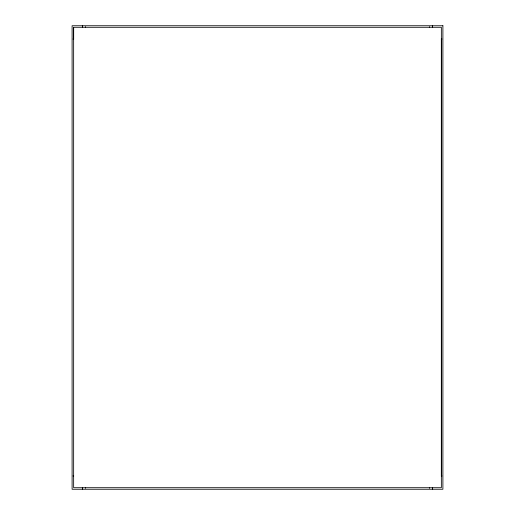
<?xml version="1.0" encoding="UTF-8"?>
<svg xmlns="http://www.w3.org/2000/svg" width="515" height="515" viewBox="0 0 515 515"><rect width="100%" height="100%" fill="white"/><g stroke="black" fill="none" stroke-linecap="round" stroke-linejoin="round"><path stroke-width="0.77" d="M73.645 27.295L73.645 487.705L441.355 487.705L441.355 27.295L73.645 27.295L73.645 39.037L73.027 39.037M441.973 39.037L441.355 39.037L441.355 475.963L441.973 475.963M73.027 475.963L73.645 475.963M432.394 25.75L432.394 27.359M432.394 487.641L432.394 489.25M429.613 26.677L429.613 27.295M429.613 487.705L429.613 488.323M85.387 26.677L85.387 27.295M85.387 487.705L85.387 488.323M82.606 25.75L82.606 27.359M82.606 487.641L82.606 489.25M442.9 25.75L72.1 25.75L72.1 489.25L442.9 489.25L442.9 25.75"/></g></svg>
